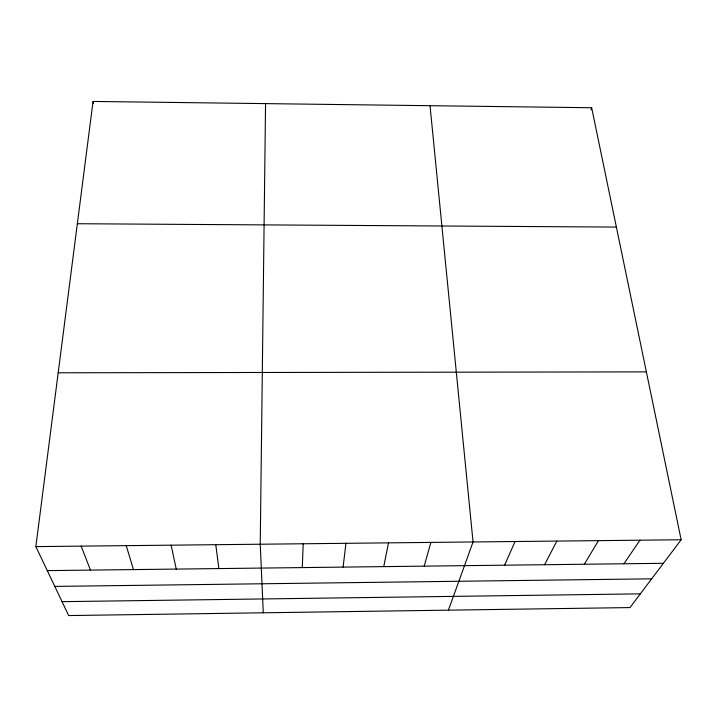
<?xml version="1.0" encoding="UTF-8"?>
<svg xmlns="http://www.w3.org/2000/svg" width="717" height="717" viewBox="0 0 717 717"><rect width="100%" height="100%" fill="white"/><g stroke="black" fill="none" stroke-linecap="round" stroke-linejoin="round"><path stroke-width="1.08" d="M265.559 103.615L260.235 544.221L263.282 612.793M302.287 567.586L303.183 543.764M343.102 567.102L345.935 543.316M35.85 546.605L93.058 101.438L591.668 107.738L681.15 539.758L629.983 607.577L68.671 615.562L35.85 546.605L681.15 539.758M383.738 566.618L388.497 542.859M424.204 566.143L430.872 542.411M590.996 109.835L591.668 107.738M448.421 610.158L473.05 541.962L430.03 105.695M504.616 565.184L515.048 541.523M544.562 564.709L556.849 541.075M584.337 564.234L598.471 540.636M623.942 563.768L639.905 540.197M62.056 601.662L640.335 593.855M47.277 570.615L663.386 563.302M54.797 586.407L651.672 578.825M58.185 372.795L646.384 371.881M77.346 223.722L616.387 227.083M81.146 546.121L90.467 570.096M126.237 545.646L133.461 569.594M171.112 545.171L176.265 569.083M93.058 101.438L93.488 103.598M215.781 544.696L218.873 568.572"/></g></svg>
